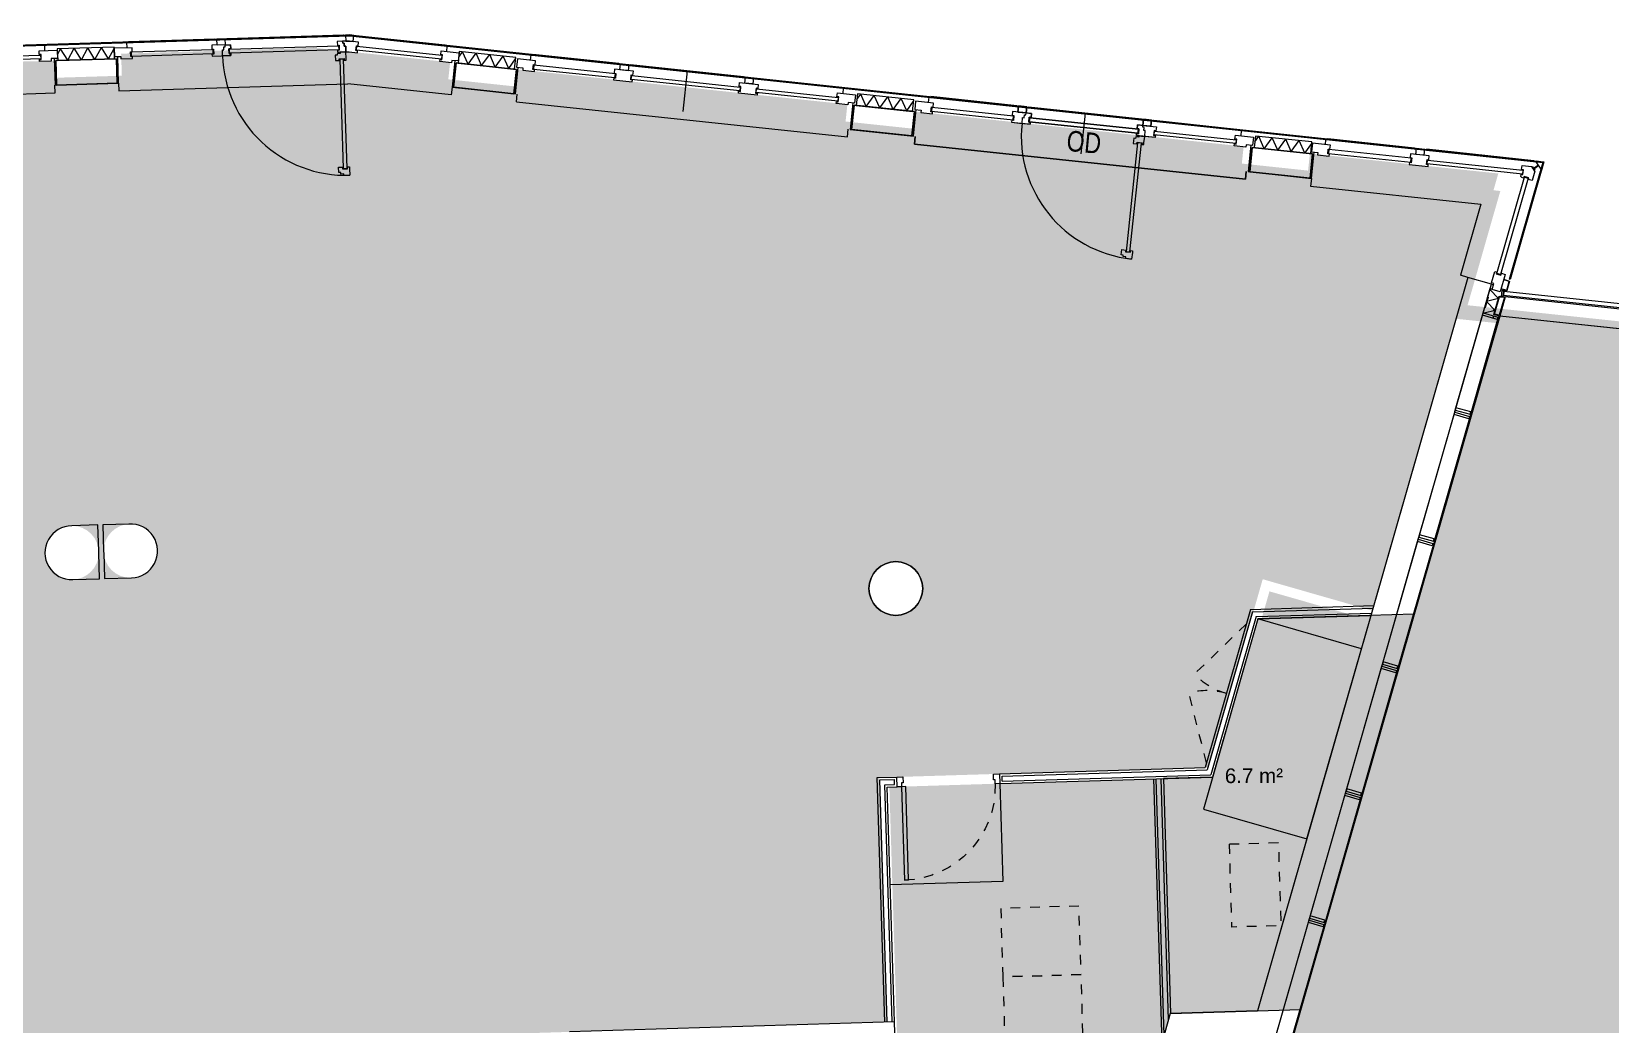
# Model space of a CAD drawing. Header units: metres. Extents: x 603172.4 to 603269.3, y 133210.7 to 133267.1.
# Drawn here: x 603216.02 to 603232.15, y 133256.96 to 133267.1 of the extents above; entities that cross this region are included whole.
import ezdxf
from ezdxf.enums import TextEntityAlignment as Align

# ---------------------------------------------------------------- set-up
doc = ezdxf.new("R2010")
doc.units = ezdxf.units.M
doc.linetypes.add('AXES', pattern=[2, 1.25, -0.25, 0.25, -0.25])
doc.linetypes.add('DGN Style 2', pattern=[0.1, 0.06, -0.04])
doc.layers.add('GEX_BAT_Archi', color=251, linetype='Continuous')
doc.layers.add('GEX_EDS_sdp_7-lt_su', color=7, linetype='Continuous')
for name, color, linetype, true_color in [('GEX_EDS_sdp_1-bureau', 1, 'AXES', 0xff0000), ('GEX_EDS_sdp_2-tremie', 7, 'Continuous', 0xffff7f), ('GEX_EDS_sdp_7-lt', 150, 'Continuous', 0x007fff), ('GEX_EDS_su_bureau', 7, 'Continuous', 0xffdf7f), ('GEX_EDS_su_ltp', 7, 'Continuous', 0x7e87d7)]:
    doc.layers.add(name, color=color, linetype=linetype, true_color=true_color)
doc.styles.add('Style-isocp', font='isocp.shx')
doc.styles.add('SURF', font='swissl.ttf')

# ---------------------------------------------------------------- blocks, each defined once
blk = doc.blocks.new('CBP_SHG_FAC_hall')
at = {"layer": 'GEX_BAT_Archi', "linetype": 'Continuous'}
for p, q in [((0, 0), (0.01, 0)), ((0.022, 0), (0.012, 0))]:
    blk.add_line(p, q, dxfattribs=at)
at = {"layer": 'GEX_BAT_Archi', "linetype": 'Continuous', "flags": 128}
blk.add_lwpolyline([(0.016, 0.162), (1.356, 0.162), (1.356, 0.17), (0.016, 0.17), (0.016, 0.162)], close=True, dxfattribs=at)
at = {"layer": 'GEX_BAT_Archi', "flags": 128}
for points in [[(0.022, 0.156), (0.047, 0.156), (0.047, 0), (0.022, 0), (0.022, 0.156)], [(1.35, 0.156), (1.325, 0.156), (1.325, 0), (1.35, 0), (1.35, 0.156)]]:
    blk.add_lwpolyline(points, close=True, dxfattribs=at)
blk = doc.blocks.new('CBP_SHG_POR_90_2')
at = {"layer": 'GEX_BAT_Archi', "flags": 128}
for points in [[(0.047, 0.05), (0.047, 1.005), (0.088, 1.005), (0.088, 0.05), (0.047, 0.05)], [(0.062, 0.01), (0.047, 0.01), (0.047, 0.05), (0, 0.05), (0, -0.05), (0.062, -0.05), (0.062, 0.01)], [(1.003, 0.05), (1.003, 0.01), (0.988, 0.01), (0.988, -0.05), (1.05, -0.05), (1.05, 0.05), (1.003, 0.05)]]:
    blk.add_lwpolyline(points, close=True, dxfattribs=at)
at = {"layer": 'GEX_BAT_Archi', "linetype": 'DGN Style 2'}
blk.add_arc((0.047, 0.05), 0.955, 0, 90, dxfattribs=at)
blk = doc.blocks.new('CBP_SHG_FAC_TYPE_N1_OD_1')
at = {"layer": 'GEX_BAT_Archi', "ltscale": 0.888889}
for p, q in [((-1.7, 0), (-1.7, 0.08)), ((-1.7, 0.08), (1.7, 0.08)), ((1.7, 0), (1.7, 0.08))]:
    blk.add_line(p, q, dxfattribs=at)
at = {"layer": 'GEX_BAT_Archi'}
blk.add_line((0, -0.42), (0, 0), dxfattribs=at)
at = {"layer": 'GEX_BAT_Archi', "ltscale": 120}
for p, q in [((-1.605, -0.412), (-1.605, -0.357)), ((1.605, -0.412), (1.605, -0.357))]:
    blk.add_line(p, q, dxfattribs=at)
at = {"layer": 'GEX_BAT_Archi', "ltscale": 106.666667}
for p, q in [((-1.605, -0.412), (-1.605, -0.357)), ((1.605, -0.412), (1.605, -0.357))]:
    blk.add_line(p, q, dxfattribs=at)
at = {"layer": 'GEX_BAT_Archi', "linetype": 'Continuous'}
blk.add_line((-0.704, -0.42), (-1.584, -0.42), dxfattribs=at)
at = {"layer": 'GEX_BAT_Archi', "flags": 128}
for points in [[(-0.63, 0.946), (-0.63, 1.013), (-0.57, 1.013), (-0.57, 0.998), (-0.54, 0.998), (-0.54, 0.983), (-0.52, 0.983), (-0.52, 0.928), (-0.56, 0.928), (-0.56, 0.946), (-0.61, 0.946), (-0.61, 0.928), (-0.63, 0.928), (-0.63, 0.946), (-0.63, 0.946)], [(-0.605, 0.941), (-0.605, -0.175), (-0.565, -0.175), (-0.565, 0.941), (-0.605, 0.941)], [(-0.738, -0.317), (-0.72, -0.317), (-0.72, -0.267), (-0.738, -0.267), (-0.738, -0.247), (-0.738, -0.247), (-0.63, -0.247), (-0.63, -0.307), (-0.615, -0.307), (-0.615, -0.337), (-0.6, -0.337), (-0.6, -0.357), (-0.738, -0.357), (-0.738, -0.317)], [(-0.63, -0.18), (-0.63, -0.247), (-0.57, -0.247), (-0.57, -0.232), (-0.54, -0.232), (-0.54, -0.217), (-0.52, -0.217), (-0.52, -0.162), (-0.56, -0.162), (-0.56, -0.18), (-0.61, -0.18), (-0.61, -0.162), (-0.63, -0.162), (-0.63, -0.18), (-0.63, -0.18)], [(-0.563, -0.247), (-0.63, -0.247), (-0.63, -0.307), (-0.615, -0.307), (-0.615, -0.337), (-0.6, -0.337), (-0.6, -0.357), (-0.545, -0.357), (-0.545, -0.317), (-0.563, -0.317), (-0.563, -0.267), (-0.545, -0.267), (-0.545, -0.247), (-0.563, -0.247), (-0.563, -0.247)], [(0.563, -0.247), (0.63, -0.247), (0.63, -0.307), (0.615, -0.307), (0.615, -0.337), (0.6, -0.337), (0.6, -0.357), (0.545, -0.357), (0.545, -0.317), (0.563, -0.317), (0.563, -0.267), (0.545, -0.267), (0.545, -0.247), (0.563, -0.247), (0.563, -0.247)], [(0.738, -0.317), (0.72, -0.317), (0.72, -0.267), (0.738, -0.267), (0.738, -0.247), (0.738, -0.247), (0.63, -0.247), (0.63, -0.307), (0.615, -0.307), (0.615, -0.337), (0.6, -0.337), (0.6, -0.357), (0.738, -0.357), (0.738, -0.317)]]:
    blk.add_lwpolyline(points, close=True, dxfattribs=at)
at = {"layer": 'GEX_BAT_Archi', "ltscale": 120, "flags": 128}
for points in [[(-1.735, -0.272), (-1.67, -0.272), (-1.67, -0.247), (-1.55, -0.247), (-1.55, -0.267), (-1.568, -0.267), (-1.568, -0.317), (-1.55, -0.317), (-1.55, -0.357), (-1.735, -0.357), (-1.735, -0.272)], [(-1.563, -0.272), (-0.725, -0.272), (-0.725, -0.312), (-1.563, -0.312), (-1.563, -0.272)], [(0.558, -0.272), (-0.558, -0.272), (-0.558, -0.312), (0.558, -0.312), (0.558, -0.272)], [(1.563, -0.272), (0.725, -0.272), (0.725, -0.312), (1.563, -0.312), (1.563, -0.272)], [(1.735, -0.272), (1.67, -0.272), (1.67, -0.247), (1.55, -0.247), (1.55, -0.267), (1.568, -0.267), (1.568, -0.317), (1.55, -0.317), (1.55, -0.357), (1.735, -0.357), (1.735, -0.272)], [(-1.585, -0.412), (-0.703, -0.412), (-0.703, -0.42), (-1.585, -0.42), (-1.585, -0.412)], [(-0.683, -0.42), (-0.6, -0.42), (-0.6, -0.357), (-0.683, -0.357), (-0.683, -0.42)], [(-0.58, -0.412), (0.58, -0.412), (0.58, -0.42), (-0.58, -0.42), (-0.58, -0.412)], [(0.6, -0.42), (0.683, -0.42), (0.683, -0.357), (0.6, -0.357), (0.6, -0.42)], [(1.585, -0.412), (0.703, -0.412), (0.703, -0.42), (1.585, -0.42), (1.585, -0.412)]]:
    blk.add_lwpolyline(points, close=True, dxfattribs=at)
at = {"layer": 'GEX_BAT_Archi', "ltscale": 106.666667, "flags": 128}
for points in [[(-1.735, -0.272), (-1.67, -0.272), (-1.67, -0.247), (-1.55, -0.247), (-1.55, -0.267), (-1.568, -0.267), (-1.568, -0.317), (-1.55, -0.317), (-1.55, -0.357), (-1.735, -0.357), (-1.735, -0.272)], [(-0.738, -0.247), (-0.545, -0.247), (-0.545, -0.267), (-0.563, -0.267), (-0.563, -0.317), (-0.545, -0.317), (-0.545, -0.357), (-0.738, -0.357), (-0.738, -0.317), (-0.72, -0.317), (-0.72, -0.267), (-0.738, -0.267), (-0.738, -0.247)], [(0.738, -0.247), (0.545, -0.247), (0.545, -0.267), (0.563, -0.267), (0.563, -0.317), (0.545, -0.317), (0.545, -0.357), (0.738, -0.357), (0.738, -0.317), (0.72, -0.317), (0.72, -0.267), (0.738, -0.267), (0.738, -0.247)], [(1.735, -0.272), (1.67, -0.272), (1.67, -0.247), (1.55, -0.247), (1.55, -0.267), (1.568, -0.267), (1.568, -0.317), (1.55, -0.317), (1.55, -0.357), (1.735, -0.357), (1.735, -0.272)], [(-0.6, -0.42), (-0.683, -0.42), (-0.683, -0.357), (-0.6, -0.357), (-0.6, -0.42)], [(0.683, -0.42), (0.6, -0.42), (0.6, -0.357), (0.683, -0.357), (0.683, -0.42)]]:
    blk.add_lwpolyline(points, close=True, dxfattribs=at)
at = {"layer": 'GEX_BAT_Archi'}
blk.add_arc((-0.63, -0.247), 1.26, 0, 90, dxfattribs=at)
blk = doc.blocks.new('CBP_SHG_FAC_TYPE_N1')
at = {"layer": 'GEX_BAT_Archi', "ltscale": 0.888889}
for p, q in [((1.7, 0.08), (-1.7, 0.08)), ((-1.7, 0.08), (-1.7, 0)), ((1.7, 0.08), (1.7, 0))]:
    blk.add_line(p, q, dxfattribs=at)
at = {"layer": 'GEX_BAT_Archi'}
blk.add_line((0, -0.42), (0, 0), dxfattribs=at)
at = {"layer": 'GEX_BAT_Archi', "ltscale": 120}
for p, q in [((-1.605, -0.412), (-1.605, -0.357)), ((1.605, -0.412), (1.605, -0.357))]:
    blk.add_line(p, q, dxfattribs=at)
at = {"layer": 'GEX_BAT_Archi', "ltscale": 120, "flags": 128}
for points in [[(-1.735, -0.272), (-1.67, -0.272), (-1.67, -0.247), (-1.55, -0.247), (-1.55, -0.267), (-1.568, -0.267), (-1.568, -0.317), (-1.55, -0.317), (-1.55, -0.357), (-1.735, -0.357), (-1.735, -0.272)], [(-1.563, -0.272), (-0.725, -0.272), (-0.725, -0.312), (-1.563, -0.312), (-1.563, -0.272)], [(-0.738, -0.247), (-0.545, -0.247), (-0.545, -0.267), (-0.563, -0.267), (-0.563, -0.317), (-0.545, -0.317), (-0.545, -0.357), (-0.738, -0.357), (-0.738, -0.317), (-0.72, -0.317), (-0.72, -0.267), (-0.738, -0.267), (-0.738, -0.247)], [(-0.558, -0.272), (0.558, -0.272), (0.558, -0.312), (-0.558, -0.312), (-0.558, -0.272)], [(0.738, -0.247), (0.545, -0.247), (0.545, -0.267), (0.563, -0.267), (0.563, -0.317), (0.545, -0.317), (0.545, -0.357), (0.738, -0.357), (0.738, -0.317), (0.72, -0.317), (0.72, -0.267), (0.738, -0.267), (0.738, -0.247)], [(1.563, -0.272), (0.725, -0.272), (0.725, -0.312), (1.563, -0.312), (1.563, -0.272)], [(1.735, -0.272), (1.67, -0.272), (1.67, -0.247), (1.55, -0.247), (1.55, -0.267), (1.568, -0.267), (1.568, -0.317), (1.55, -0.317), (1.55, -0.357), (1.735, -0.357), (1.735, -0.272)], [(-1.585, -0.412), (-0.703, -0.412), (-0.703, -0.42), (-1.585, -0.42), (-1.585, -0.412)], [(-0.6, -0.42), (-0.683, -0.42), (-0.683, -0.357), (-0.6, -0.357), (-0.6, -0.42)], [(0.58, -0.412), (-0.58, -0.412), (-0.58, -0.42), (0.58, -0.42), (0.58, -0.412)], [(0.683, -0.42), (0.6, -0.42), (0.6, -0.357), (0.683, -0.357), (0.683, -0.42)], [(1.585, -0.412), (0.703, -0.412), (0.703, -0.42), (1.585, -0.42), (1.585, -0.412)]]:
    blk.add_lwpolyline(points, close=True, dxfattribs=at)
blk = doc.blocks.new('CBP_SHG_FAC_TYPE_N1_1')
at = {"layer": 'GEX_BAT_Archi', "ltscale": 0.888889}
for p, q in [((1.7, 0.08), (-1.7, 0.08)), ((-1.7, 0.08), (-1.7, 0)), ((1.7, 0.08), (1.7, 0))]:
    blk.add_line(p, q, dxfattribs=at)
at = {"layer": 'GEX_BAT_Archi'}
blk.add_line((0, -0.42), (0, 0), dxfattribs=at)
at = {"layer": 'GEX_BAT_Archi', "ltscale": 120}
for p, q in [((-1.605, -0.412), (-1.605, -0.357)), ((1.605, -0.412), (1.605, -0.357))]:
    blk.add_line(p, q, dxfattribs=at)
at = {"layer": 'GEX_BAT_Archi', "ltscale": 120, "flags": 128}
for points in [[(-1.735, -0.272), (-1.67, -0.272), (-1.67, -0.247), (-1.55, -0.247), (-1.55, -0.267), (-1.568, -0.267), (-1.568, -0.317), (-1.55, -0.317), (-1.55, -0.357), (-1.735, -0.357), (-1.735, -0.272)], [(-1.563, -0.272), (-0.725, -0.272), (-0.725, -0.312), (-1.563, -0.312), (-1.563, -0.272)], [(-0.738, -0.247), (-0.545, -0.247), (-0.545, -0.267), (-0.563, -0.267), (-0.563, -0.317), (-0.545, -0.317), (-0.545, -0.357), (-0.738, -0.357), (-0.738, -0.317), (-0.72, -0.317), (-0.72, -0.267), (-0.738, -0.267), (-0.738, -0.247)], [(-0.558, -0.272), (0.558, -0.272), (0.558, -0.312), (-0.558, -0.312), (-0.558, -0.272)], [(0.738, -0.247), (0.545, -0.247), (0.545, -0.267), (0.563, -0.267), (0.563, -0.317), (0.545, -0.317), (0.545, -0.357), (0.738, -0.357), (0.738, -0.317), (0.72, -0.317), (0.72, -0.267), (0.738, -0.267), (0.738, -0.247)], [(1.563, -0.272), (0.725, -0.272), (0.725, -0.312), (1.563, -0.312), (1.563, -0.272)], [(1.735, -0.272), (1.67, -0.272), (1.67, -0.247), (1.55, -0.247), (1.55, -0.267), (1.568, -0.267), (1.568, -0.317), (1.55, -0.317), (1.55, -0.357), (1.735, -0.357), (1.735, -0.272)], [(-1.585, -0.412), (-0.703, -0.412), (-0.703, -0.42), (-1.585, -0.42), (-1.585, -0.412)], [(-0.6, -0.42), (-0.683, -0.42), (-0.683, -0.357), (-0.6, -0.357), (-0.6, -0.42)], [(0.58, -0.412), (-0.58, -0.412), (-0.58, -0.42), (0.58, -0.42), (0.58, -0.412)], [(0.683, -0.42), (0.6, -0.42), (0.6, -0.357), (0.683, -0.357), (0.683, -0.42)], [(1.585, -0.412), (0.703, -0.412), (0.703, -0.42), (1.585, -0.42), (1.585, -0.412)]]:
    blk.add_lwpolyline(points, close=True, dxfattribs=at)
blk = doc.blocks.new('CBP_SHG_FAC_N1_R1_pli')
at = {"layer": 'GEX_BAT_Archi', "ltscale": 120}
for p, q in [((-2.28, -0.008), (-2.28, -0.063)), ((0.989, -0.144), (0.981, -0.199))]:
    blk.add_line(p, q, dxfattribs=at)
at = {"layer": 'GEX_BAT_Archi', "linetype": 'Continuous'}
blk.add_line((-0.063, 0), (-1.254, 0), dxfattribs=at)
at = {"layer": 'GEX_BAT_Archi'}
for p, q in [((-2.375, -0.42), (-2.375, -0.5)), ((-2.375, -0.5), (-0.034, -0.5)), ((1.017, -0.645), (-0.034, -0.5)), ((1.028, -0.565), (1.017, -0.645))]:
    blk.add_line(p, q, dxfattribs=at)
at = {"layer": 'GEX_BAT_Archi', "ltscale": 120, "flags": 128}
for points in [[(-1.358, 0), (-1.275, 0), (-1.275, -0.063), (-1.358, -0.063), (-1.358, 0)], [(-1.255, -0.008), (-0.062, -0.008), (-0.062, 0), (-1.255, 0), (-1.255, -0.008)], [(-2.41, -0.148), (-2.345, -0.148), (-2.345, -0.173), (-2.225, -0.173), (-2.225, -0.153), (-2.243, -0.153), (-2.243, -0.103), (-2.225, -0.103), (-2.225, -0.063), (-2.41, -0.063), (-2.41, -0.148)], [(-2.26, -0.008), (-1.378, -0.008), (-1.378, 0), (-2.26, 0), (-2.26, -0.008)], [(-2.238, -0.148), (-1.4, -0.148), (-1.4, -0.108), (-2.238, -0.108), (-2.238, -0.148)], [(-1.413, -0.173), (-1.22, -0.173), (-1.22, -0.153), (-1.238, -0.153), (-1.238, -0.103), (-1.22, -0.103), (-1.22, -0.063), (-1.413, -0.063), (-1.413, -0.103), (-1.395, -0.103), (-1.395, -0.153), (-1.413, -0.153), (-1.413, -0.173)], [(-0.117, -0.148), (-1.233, -0.148), (-1.233, -0.108), (-0.117, -0.108), (-0.117, -0.148)], [(0.969, -0.141), (0.06, -0.016), (0.061, -0.008), (0.97, -0.133), (0.969, -0.141)], [(0.928, -0.277), (0.063, -0.158), (0.068, -0.118), (0.934, -0.237), (0.928, -0.277)], [(1.099, -0.3), (1.034, -0.292), (1.031, -0.316), (0.912, -0.3), (0.915, -0.28), (0.933, -0.283), (0.939, -0.233), (0.922, -0.231), (0.927, -0.191), (1.11, -0.216), (1.099, -0.3)]]:
    blk.add_lwpolyline(points, close=True, dxfattribs=at)
at = {"layer": 'GEX_BAT_Archi', "linetype": 'Continuous', "lineweight": 0, "flags": 128}
for points in [[(-0.004, -0.063), (0.033, -0.068), (0.041, -0.006), (0, 0), (0, 0), (0, 0), (-0.042, 0), (-0.042, -0.063), (-0.004, -0.063)], [(-0.075, -0.063), (-0.075, -0.083), (-0.06, -0.083), (-0.06, -0.113), (-0.045, -0.113), (-0.045, -0.173), (-0.012, -0.173), (0.072, -0.185), (0.075, -0.165), (0.057, -0.162), (0.064, -0.113), (0.082, -0.115), (0.087, -0.076), (-0.004, -0.063), (-0.075, -0.063)]]:
    blk.add_lwpolyline(points, close=True, dxfattribs=at)
at = {"layer": 'GEX_BAT_Archi', "flags": 128}
for points in [[(-1.238, -0.173), (-1.305, -0.173), (-1.305, -0.113), (-1.29, -0.113), (-1.29, -0.083), (-1.275, -0.083), (-1.275, -0.063), (-1.22, -0.063), (-1.22, -0.103), (-1.238, -0.103), (-1.238, -0.153), (-1.22, -0.153), (-1.22, -0.173), (-1.238, -0.173), (-1.238, -0.173)], [(-0.112, -0.173), (-0.045, -0.173), (-0.045, -0.113), (-0.06, -0.113), (-0.06, -0.083), (-0.075, -0.083), (-0.075, -0.063), (-0.13, -0.063), (-0.13, -0.103), (-0.112, -0.103), (-0.112, -0.153), (-0.13, -0.153), (-0.13, -0.173), (-0.112, -0.173), (-0.112, -0.173)], [(-0.045, -0.24), (-0.045, -0.173), (-0.105, -0.173), (-0.105, -0.188), (-0.135, -0.188), (-0.135, -0.203), (-0.155, -0.203), (-0.155, -0.258), (-0.115, -0.258), (-0.115, -0.24), (-0.065, -0.24), (-0.065, -0.258), (-0.045, -0.258), (-0.045, -0.24), (-0.045, -0.24)], [(-0.07, -1.361), (-0.07, -0.245), (-0.11, -0.245), (-0.11, -1.361), (-0.07, -1.361)], [(-0.045, -1.366), (-0.045, -1.433), (-0.105, -1.433), (-0.105, -1.418), (-0.135, -1.418), (-0.135, -1.403), (-0.155, -1.403), (-0.155, -1.348), (-0.115, -1.348), (-0.115, -1.366), (-0.065, -1.366), (-0.065, -1.348), (-0.045, -1.348), (-0.045, -1.366), (-0.045, -1.366)]]:
    blk.add_lwpolyline(points, close=True, dxfattribs=at)
at = {"layer": 'GEX_BAT_Archi'}
blk.add_arc((-0.045, -0.173), 1.26, 180, 270, dxfattribs=at)
blk = doc.blocks.new('CBP_SHG_FAC_NO_R1_ang')
at = {"layer": 'GEX_BAT_Archi', "ltscale": 120}
for p, q in [((-2.221, 0.297), (-2.229, 0.243)), ((-0.239, -0.142), (-0.237, -0.122)), ((-0.237, -0.122), (-0.219, -0.124)), ((-0.212, -0.161), (-0.231, -0.155)), ((-0.23, -0.072), (-0.224, -0.033)), ((-0.212, -0.075), (-0.23, -0.072)), ((-0.224, -0.033), (-0.125, -0.046)), ((-0.219, -0.124), (-0.212, -0.075)), ((-0.207, -0.144), (-0.212, -0.161)), ((-0.159, -0.159), (-0.207, -0.144)), ((-0.165, -0.176), (-0.159, -0.159)), ((-0.096, -0.093), (-0.127, -0.188)), ((-0.127, -0.188), (-0.165, -0.176)), ((-0.395, -1.208), (-0.448, -1.191))]:
    blk.add_line(p, q, dxfattribs=at)
at = {"layer": 'GEX_BAT_Archi'}
for p, q in [((-0.081, 0.003), (-0.08, 0.011)), ((-0.081, 0.003), (-0.033, -0.076)), ((-0.08, 0.011), (-0.008, 0.001)), ((0, 0), (0, 0)), ((-2.378, -0.097), (-2.389, -0.176)), ((-0.239, -0.142), (-0.231, -0.155)), ((-0.096, -0.093), (-0.125, -0.046)), ((-0.025, -0.078), (-0.033, -0.076)), ((-0.003, -0.009), (-0.025, -0.078)), ((-2.389, -0.176), (-0.658, -0.414)), ((-0.658, -0.414), (-0.888, -1.133)), ((-0.812, -1.157), (-0.888, -1.133))]:
    blk.add_line(p, q, dxfattribs=at)
at = {"layer": 'GEX_BAT_Archi', "ltscale": 120, "flags": 128}
for points in [[(-2.369, 0.176), (-2.305, 0.167), (-2.308, 0.143), (-2.189, 0.126), (-2.186, 0.146), (-2.204, 0.149), (-2.197, 0.198), (-2.18, 0.196), (-2.174, 0.235), (-2.358, 0.261), (-2.369, 0.176)], [(-2.201, 0.295), (-1.317, 0.173), (-1.316, 0.181), (-2.2, 0.302), (-2.201, 0.295)], [(-2.198, 0.153), (-1.358, 0.037), (-1.353, 0.077), (-2.193, 0.192), (-2.198, 0.153)], [(-1.296, 0.178), (-1.214, 0.167), (-1.223, 0.105), (-1.305, 0.116), (-1.296, 0.178)], [(-1.196, 0.156), (-0.102, 0.006), (-0.101, 0.014), (-1.194, 0.164), (-1.196, 0.156)], [(-1.375, 0.014), (-1.183, -0.012), (-1.181, 0.008), (-1.198, 0.01), (-1.192, 0.06), (-1.174, 0.057), (-1.168, 0.097), (-1.36, 0.123), (-1.365, 0.084), (-1.347, 0.081), (-1.354, 0.032), (-1.372, 0.034), (-1.375, 0.014)], [(-0.223, -0.119), (-1.193, 0.015), (-1.187, 0.054), (-0.218, -0.079), (-0.223, -0.119)], [(-0.516, -1.125), (-0.203, -0.15), (-0.165, -0.162), (-0.478, -1.137), (-0.516, -1.125)], [(-0.389, -1.189), (-0.039, -0.095), (-0.031, -0.097), (-0.382, -1.191), (-0.389, -1.189)], [(-0.568, -1.289), (-0.549, -1.227), (-0.572, -1.219), (-0.536, -1.105), (-0.517, -1.111), (-0.522, -1.128), (-0.475, -1.144), (-0.469, -1.126), (-0.431, -1.139), (-0.487, -1.315), (-0.568, -1.289)]]:
    blk.add_lwpolyline(points, close=True, dxfattribs=at)
at = {"layer": 'GEX_BAT_Archi', "flags": 128}
for points in [[(-0.008, 0.001), (0, 0)], [(-0.001, -0.003), (-0.003, -0.009)], [(0, 0), (-0.001, -0.003)]]:
    blk.add_lwpolyline(points, dxfattribs=at)
at = {"layer": 'GEX_BAT_Archi', "linetype": 'Continuous', "flags": 128}
blk.add_lwpolyline([(-0.1, -0.087), (-0.121, -0.053), (-0.117, -0.05), (-0.096, -0.084), (-0.1, -0.087)], close=True, dxfattribs=at)
at = {"layer": 'GEX_BAT_Archi', "flags": 128}
for points in [[(-0.105, -0.069), (-0.056, -0.038), (-0.058, -0.034), (-0.108, -0.065), (-0.105, -0.069)], [(-0.421, -1.304), (-0.444, -1.296), (-0.474, -1.287), (-0.473, -1.284), (-0.443, -1.293), (-0.42, -1.301), (-0.413, -1.281), (-0.391, -1.209), (-0.388, -1.21), (-0.411, -1.281), (-0.418, -1.305), (-0.421, -1.304)]]:
    blk.add_lwpolyline(points, close=True, dxfattribs=at)

msp = doc.modelspace()

# ---------------------------------------------------------------- hatches: boundary and pattern name
at = {"layer": 'GEX_BAT_Archi'}
msp.add_hatch(color=256, dxfattribs=at).paths.add_polyline_path([(603227.991, 133259.158), (603228.548, 133261.1), (603229.702, 133261.135), (603228.697, 133260.847)])
at = {"layer": 'GEX_EDS_sdp_2-tremie'}
h = msp.add_hatch(color=256, dxfattribs=at)
edge = h.paths.add_edge_path()
edge.add_line((603265.703, 133250.959), (603261.362, 133260.941))
edge.add_line((603261.362, 133260.941), (603261.314, 133260.977))
edge.add_line((603261.314, 133260.977), (603231.017, 133264.195))
edge.add_line((603231.017, 133264.195), (603226.982, 133250.126))
edge.add_line((603226.982, 133250.126), (603233.573, 133250.33))
edge.add_line((603233.573, 133250.33), (603233.592, 133250.075))
edge.add_arc((603235.327, 133250.138), 1.737, 182.0932, 361.4429)
edge.add_line((603237.063, 133250.182), (603237.066, 133250.439))
edge.add_line((603237.066, 133250.439), (603245.84, 133250.707))
edge.add_line((603245.84, 133250.707), (603245.851, 133250.348))
edge.add_line((603245.851, 133250.348), (603248.43, 133250.427))
edge.add_line((603248.43, 133250.427), (603248.4, 133251.377))
edge.add_line((603248.4, 133251.377), (603249.19, 133251.401))
edge.add_line((603249.19, 133251.401), (603249.184, 133251.591))
edge.add_line((603249.184, 133251.591), (603249.234, 133251.592))
edge.add_line((603249.234, 133251.592), (603249.2, 133252.692))
edge.add_line((603249.2, 133252.692), (603250.679, 133252.737))
edge.add_line((603250.679, 133252.737), (603250.614, 133254.866))
edge.add_line((603250.614, 133254.866), (603248.115, 133254.789))
edge.add_line((603248.115, 133254.789), (603248.187, 133252.461))
edge.add_line((603248.187, 133252.461), (603245.588, 133252.381))
edge.add_line((603245.588, 133252.381), (603245.575, 133252.8))
edge.add_line((603245.575, 133252.8), (603245.375, 133252.794))
edge.add_line((603245.375, 133252.794), (603245.14, 133260.439))
edge.add_line((603245.14, 133260.439), (603245.04, 133260.436))
edge.add_line((603245.04, 133260.436), (603245.033, 133260.636))
edge.add_line((603245.033, 133260.636), (603245.333, 133260.645))
edge.add_line((603245.333, 133260.645), (603259.289, 133259.163))
edge.add_line((603259.289, 133259.163), (603259.305, 133259.312))
edge.add_line((603259.305, 133259.312), (603259.354, 133259.307))
edge.add_line((603259.354, 133259.307), (603259.449, 133260.202))
edge.add_line((603259.449, 133260.202), (603260.878, 133260.05))
edge.add_line((603260.878, 133260.05), (603264.842, 133250.933))
edge.add_line((603264.842, 133250.933), (603265.703, 133250.959))
at = {"layer": 'GEX_EDS_sdp_7-lt'}
msp.add_hatch(color=256, dxfattribs=at).paths.add_polyline_path([(603230.143, 133261.149), (603228.548, 133261.1), (603228.085, 133259.485), (603227.582, 133259.469), (603227.656, 133257.07), (603228.986, 133257.111)])
at = {"layer": 'GEX_EDS_su_bureau'}
h = msp.add_hatch(color=256, dxfattribs=at)
h.dxf.hatch_style = 1
h.paths.add_polyline_path([(603204.093, 133266.199), (603204.084, 133266.479), (603200.706, 133266.375), (603200.714, 133266.095), (603200.045, 133266.074), (603200.036, 133266.354), (603196.658, 133266.25), (603196.666, 133265.97), (603195.997, 133265.949), (603195.988, 133266.229), (603192.61, 133266.125), (603192.618, 133265.845), (603191.948, 133265.825), (603191.94, 133266.104), (603188.561, 133266), (603188.57, 133265.72), (603187.9, 133265.7), (603187.892, 133265.98), (603184.513, 133265.876), (603184.522, 133265.596), (603183.842, 133265.575), (603183.834, 133265.855), (603180.465, 133265.751), (603180.474, 133265.471), (603179.794, 133265.45), (603179.786, 133265.73), (603177.566, 133265.661), (603177.627, 133263.687), (603177.907, 133263.696), (603177.928, 133263.016), (603177.648, 133263.008), (603177.752, 133259.629), (603178.032, 133259.638), (603178.053, 133258.958), (603177.773, 133258.95), (603177.877, 133255.581), (603178.157, 133255.59), (603178.178, 133254.91), (603177.898, 133254.902), (603178.002, 133251.533), (603178.282, 133251.542), (603178.302, 133250.872), (603178.022, 133250.863), (603178.127, 133247.485), (603178.406, 133247.494), (603178.427, 133246.814), (603178.148, 133246.805), (603178.251, 133243.437), (603178.531, 133243.446), (603178.552, 133242.766), (603178.272, 133242.757), (603178.376, 133239.389), (603178.656, 133239.398), (603178.677, 133238.718), (603178.397, 133238.709), (603178.501, 133235.341), (603178.781, 133235.349), (603178.802, 133234.67), (603178.522, 133234.661), (603178.626, 133231.293), (603178.905, 133231.301), (603178.926, 133230.632), (603178.646, 133230.623), (603178.668, 133229.923), (603178.938, 133229.932), (603178.933, 133230.072), (603183.271, 133230.205), (603183.236, 133231.365), (603190.162, 133231.578), (603190.178, 133231.078), (603190.987, 133231.103), (603191.008, 133230.444), (603194.356, 133230.547), (603194.349, 133230.427), (603194.6, 133230.435), (603194.639, 133231.109), (603194.36, 133231.126), (603194.399, 133231.795), (603194.678, 133231.778), (603194.875, 133235.173), (603194.596, 133235.189), (603194.635, 133235.858), (603194.914, 133235.841), (603195.111, 133239.226), (603194.831, 133239.242), (603194.87, 133239.911), (603195.149, 133239.895), (603195.346, 133243.279), (603195.066, 133243.295), (603195.106, 133243.974), (603195.385, 133243.958), (603195.472, 133245.446), (603196.608, 133245.481), (603196.592, 133245.981), (603197.262, 133246.002), (603197.277, 133245.502), (603200.656, 133245.606), (603200.64, 133246.106), (603201.32, 133246.127), (603201.335, 133245.627), (603204.723, 133245.731), (603204.588, 133250.143), (603205.124, 133250.031), (603205.456, 133251.627), (603204.536, 133251.819), (603204.322, 133258.752), (603205.282, 133258.782), (603205.232, 133260.401), (603204.272, 133260.372)])
edge = h.paths.add_edge_path(flags=16)
edge.add_arc((603200.562, 133260.662), 0.275, 0, 360)
h.paths.add_polyline_path([(603201.039, 133258.791), (603201.23, 133252.614), (603197.847, 133253.3), (603184.153, 133252.878), (603183.987, 133258.266)], flags=16)
h.paths.add_polyline_path([(603197.759, 133258.585), (603197.919, 133253.408), (603195.869, 133253.344), (603195.775, 133256.423), (603196.674, 133256.451), (603196.671, 133256.551), (603195.772, 133256.523), (603195.71, 133258.522)], flags=0)
h.paths.add_polyline_path([(603197.834, 133258.587), (603199.383, 133258.635), (603199.412, 133257.716), (603197.862, 133257.668)], flags=0)
h.paths.add_polyline_path([(603199.458, 133258.637), (603200.967, 133258.684), (603201.15, 133252.762), (603198.432, 133253.313), (603199.621, 133253.35)], flags=0)
h.paths.add_polyline_path([(603195.588, 133258.518), (603195.651, 133256.459), (603194.008, 133256.208), (603193.938, 133258.467)], flags=0)
edge = h.paths.add_edge_path(flags=16)
edge.add_arc((603192.465, 133260.413), 0.275, 0, 360)
h.paths.add_polyline_path([(603197.865, 133257.585), (603199.414, 133257.633), (603199.442, 133256.714), (603197.893, 133256.666)], flags=0)
h.paths.add_polyline_path([(603193.796, 133258.463), (603193.866, 133256.194), (603191.356, 133255.827), (603191.277, 133258.385)], flags=0)
h.paths.add_polyline_path([(603197.896, 133256.583), (603199.445, 133256.631), (603199.473, 133255.711), (603197.924, 133255.664)], flags=0)
h.paths.add_polyline_path([(603195.397, 133256.195), (603195.482, 133253.427), (603194.133, 133253.386), (603194.053, 133255.987)], flags=0)
edge = h.paths.add_edge_path(flags=0)
edge.add_arc((603200.707, 133255.94), 0.3, 0, 360)
h.paths.add_polyline_path([(603197.927, 133255.581), (603199.476, 133255.629), (603199.504, 133254.709), (603197.955, 133254.662)], flags=0)
h.paths.add_polyline_path([(603191.203, 133258.383), (603191.27, 133256.214), (603189.671, 133256.165), (603189.642, 133257.114), (603188.032, 133257.065), (603187.995, 133258.284)], flags=0)
h.paths.add_polyline_path([(603193.87, 133256.054), (603193.888, 133255.479), (603191.369, 133255.402), (603191.36, 133255.687)], flags=0)
h.paths.add_polyline_path([(603197.957, 133254.579), (603199.507, 133254.627), (603199.543, 133253.458), (603197.993, 133253.41)], flags=0)
h.paths.add_polyline_path([(603193.874, 133255.279), (603193.933, 133253.38), (603191.434, 133253.303), (603191.417, 133253.852), (603191.217, 133253.846), (603191.234, 133253.297), (603189.625, 133253.247), (603189.562, 133255.296), (603191.165, 133255.535), (603191.183, 133254.946), (603191.383, 133254.952), (603191.375, 133255.202)], flags=0)
h.paths.add_polyline_path([(603200.207, 133254.303), (603200.607, 133254.316), (603200.622, 133253.816), (603200.222, 133253.804)], flags=0)
h.paths.add_polyline_path([(603200.258, 133254.255), (603200.558, 133254.264), (603200.571, 133253.864), (603200.271, 133253.855)], flags=0)
edge = h.paths.add_edge_path(flags=0)
edge.add_arc((603200.79, 133253.241), 0.3, 0, 360)
h.paths.add_polyline_path([(603189.208, 133256.754), (603189.226, 133256.154), (603188.726, 133256.139), (603188.708, 133256.738)], flags=0)
h.paths.add_polyline_path([(603187.895, 133258.281), (603187.936, 133256.932), (603188.556, 133256.951), (603188.64, 133254.242), (603188.02, 133254.223), (603188.054, 133253.104), (603186.595, 133253.059), (603186.436, 133258.236)], flags=0)
h.paths.add_polyline_path([(603189.356, 133254.371), (603189.362, 133254.171), (603189.162, 133254.165), (603189.156, 133254.365)], flags=0)
h.paths.add_polyline_path([(603186.35, 133258.233), (603186.378, 133257.324), (603184.819, 133257.276), (603184.791, 133258.185)], flags=0)
h.paths.add_polyline_path([(603189.411, 133253.871), (603189.426, 133253.391), (603189.186, 133253.383), (603189.172, 133253.863)], flags=0)
h.paths.add_polyline_path([(603186.381, 133257.229), (603186.409, 133256.319), (603184.85, 133256.271), (603184.822, 133257.181)], flags=0)
h.paths.add_polyline_path([(603186.412, 133256.224), (603186.44, 133255.315), (603184.881, 133255.267), (603184.853, 133256.176)], flags=0)
edge = h.paths.add_edge_path(flags=16)
edge.add_arc((603184.369, 133260.163), 0.275, 0, 360)
h.paths.add_polyline_path([(603186.443, 133255.22), (603186.471, 133254.31), (603184.912, 133254.262), (603184.884, 133255.172)], flags=0)
h.paths.add_polyline_path([(603184.736, 133258.184), (603184.896, 133253.006), (603184.246, 133252.986), (603184.087, 133258.164)], flags=0)
h.paths.add_polyline_path([(603186.474, 133254.215), (603186.51, 133253.056), (603184.95, 133253.008), (603184.915, 133254.167)], flags=0)
edge = h.paths.add_edge_path(flags=0)
edge.add_arc((603184.551, 133254.279), 0.3, 0, 360)
edge = h.paths.add_edge_path(flags=16)
edge.add_arc((603188.869, 133245.628), 0.3, 0, 360)
edge = h.paths.add_edge_path(flags=16)
edge.add_arc((603184.811, 133245.836), 0.3, 0, 360)
edge = h.paths.add_edge_path(flags=16)
edge.add_arc((603188.506, 133239.356), 0.15, 0, 360)
edge = h.paths.add_edge_path(flags=16)
edge.add_arc((603185.014, 133239.248), 0.15, 0, 360)
h.paths.add_polyline_path([(603231.003, 133265.651), (603229.079, 133265.855), (603229.049, 133265.576), (603228.373, 133265.648), (603228.402, 133265.927), (603225.051, 133266.283), (603225.022, 133266.004), (603224.326, 133266.078), (603224.355, 133266.357), (603220.974, 133266.716), (603220.945, 133266.437), (603220.268, 133266.509), (603220.298, 133266.787), (603218.905, 133266.935), (603216.938, 133266.875), (603216.947, 133266.595), (603216.277, 133266.574), (603216.27, 133266.8), (603212.88, 133266.75), (603212.889, 133266.47), (603212.219, 133266.449), (603212.21, 133266.729), (603208.822, 133266.625), (603208.83, 133266.345), (603208.161, 133266.324), (603208.152, 133266.604), (603204.764, 133266.5), (603204.772, 133266.22), (603204.193, 133266.202), (603204.369, 133260.475), (603205.329, 133260.504), (603205.382, 133258.785), (603206.071, 133258.806), (603206.068, 133258.916), (603206.168, 133258.919), (603206.194, 133258.08), (603205.055, 133258.045), (603205.107, 133256.375), (603224.758, 133256.981), (603224.681, 133259.48), (603228.046, 133259.583), (603228.597, 133261.506), (603229.722, 133261.183)])
edge = h.paths.add_edge_path(flags=16)
edge.add_arc((603208.658, 133260.912), 0.275, 0, 360)
edge = h.paths.add_edge_path(flags=16)
edge.add_arc((603216.435, 133261.777), 0.275, 0, 360)
edge = h.paths.add_edge_path(flags=16)
edge.add_arc((603217.034, 133261.795), 0.275, 0, 360)
edge = h.paths.add_edge_path(flags=16)
edge.add_arc((603224.85, 133261.411), 0.275, 0, 360)
h.paths.add_polyline_path([(603226.326, 133248.325), (603226.057, 133248.403), (603226.978, 133251.615), (603208.282, 133251.039), (603205.554, 133251.607), (603205.222, 133250.011), (603205.829, 133249.885), (603205.851, 133249.992), (603205.949, 133249.972), (603205.906, 133249.766), (603204.691, 133250.019), (603204.808, 133246.234), (603205.37, 133246.252), (603205.386, 133245.752), (603206.366, 133245.782), (603207.951, 133245.491), (603208.099, 133244.255), (603208.377, 133244.288), (603208.456, 133243.623), (603208.178, 133243.589), (603208.58, 133240.223), (603208.858, 133240.256), (603208.937, 133239.591), (603208.659, 133239.558), (603209.061, 133236.192), (603209.339, 133236.225), (603209.418, 133235.56), (603209.14, 133235.527), (603209.54, 133232.175), (603209.819, 133232.208), (603209.828, 133232.128), (603217.066, 133232.352), (603217.074, 133232.102), (603217.693, 133232.121), (603217.721, 133231.207), (603221.156, 133231.313), (603221.444, 133231.302), (603221.869, 133232.782), (603221.6, 133232.859), (603221.782, 133233.494), (603222.051, 133233.416), (603222.982, 133236.665), (603222.713, 133236.743), (603222.895, 133237.377), (603223.164, 133237.3), (603224.096, 133240.549), (603223.827, 133240.626), (603224.012, 133241.27), (603224.281, 133241.193), (603225.21, 133244.432), (603224.94, 133244.51), (603225.125, 133245.154), (603225.394, 133245.076)])
edge = h.paths.add_edge_path(flags=16)
edge.add_arc((603213.207, 133244.774), 0.3, 0, 360)
edge = h.paths.add_edge_path(flags=16)
edge.add_arc((603217.283, 133243.999), 0.3, 0, 360)
edge = h.paths.add_edge_path(flags=16)
edge.add_arc((603221.338, 133243.88), 0.3, 0, 360)
edge = h.paths.add_edge_path(flags=16)
edge.add_arc((603216.382, 133237.514), 0.15, 0, 360)
h.paths.add_polyline_path([(603188.844, 133256.227), (603189.103, 133256.235), (603189.089, 133256.668), (603188.831, 133256.66)], flags=0)
h.paths.add_polyline_path([(603194.642, 133254.571), (603194.9, 133254.579), (603194.887, 133255.012), (603194.629, 133255.004)], flags=0)
h.paths.add_polyline_path([(603200.292, 133253.84), (603200.55, 133253.848), (603200.537, 133254.281), (603200.278, 133254.273)], flags=0)
h.paths.add_polyline_path([(603192.531, 133254.071), (603192.79, 133254.079), (603192.776, 133254.512), (603192.518, 133254.504)], flags=0)
h.paths.add_polyline_path([(603189.176, 133253.408), (603189.435, 133253.416), (603189.421, 133253.849), (603189.163, 133253.841)], flags=0)
h.paths.add_polyline_path([(603189.137, 133254.048), (603189.395, 133254.056), (603189.382, 133254.489), (603189.123, 133254.481)], flags=0)
at = {"layer": 'GEX_EDS_su_ltp'}
h = msp.add_hatch(color=256, dxfattribs=at)
h.dxf.hatch_style = 1
h.paths.add_polyline_path([(603250.586, 133255.77), (603250.106, 133255.755), (603250.129, 133255.006), (603250.609, 133255.021)])
h.paths.add_polyline_path([(603250.036, 133255.753), (603249.327, 133255.731), (603249.35, 133254.982), (603250.059, 133255.004)])
h.paths.add_polyline_path([(603249.257, 133255.729), (603248.087, 133255.693), (603248.11, 133254.944), (603249.28, 133254.98)])
h.paths.add_polyline_path([(603223.664, 133252.33), (603221.855, 133252.274), (603221.874, 133251.655), (603223.683, 133251.71)])
h.paths.add_polyline_path([(603222.326, 133251.754), (603221.976, 133251.743), (603221.963, 133252.193), (603222.312, 133252.203)], flags=16)
h.paths.add_polyline_path([(603222.275, 133251.802), (603222.025, 133251.794), (603222.014, 133252.144), (603222.264, 133252.152)], flags=0)
h.paths.add_polyline_path([(603229.186, 133259.317), (603228.514, 133259.51), (603228.654, 133260), (603229.327, 133259.807), (603229.438, 133260.193), (603228.707, 133260.403), (603228.848, 133260.893), (603229.578, 133260.683), (603229.694, 133261.087), (603228.666, 133261.382), (603228.122, 133259.487), (603228.196, 133257.087), (603228.55, 133257.098)])
h.paths.add_polyline_path([(603228.022, 133259.483), (603224.784, 133259.383), (603225.006, 133252.166), (603225.506, 133252.182), (603225.52, 133251.732), (603226.353, 133251.758), (603226.951, 133253.843), (603227.21, 133253.768), (603227.651, 133255.306), (603228.007, 133255.204), (603228.459, 133256.781), (603227.561, 133256.753), (603227.652, 133257.07), (603228.096, 133257.084)])
h.paths.add_polyline_path([(603200.967, 133258.684), (603199.458, 133258.637), (603199.621, 133253.35), (603198.432, 133253.313), (603201.15, 133252.762)])
h.paths.add_polyline_path([(603201.007, 133255.949, -1), (603200.407, 133255.93, -1)], flags=16)
h.paths.add_polyline_path([(603200.607, 133254.316), (603200.622, 133253.816), (603200.222, 133253.804), (603200.207, 133254.303)], flags=16)
h.paths.add_polyline_path([(603200.558, 133254.264), (603200.571, 133253.864), (603200.271, 133253.855), (603200.258, 133254.255)], flags=0)
h.paths.add_polyline_path([(603201.09, 133253.25, -1), (603200.49, 133253.232, -1)], flags=16)
h.paths.add_polyline_path([(603193.87, 133256.054), (603191.36, 133255.687), (603191.369, 133255.402), (603193.888, 133255.479)])
h.paths.add_polyline_path([(603208.403, 133251.174), (603208.4, 133251.284), (603207.846, 133251.387), (603207.822, 133252.177), (603211.02, 133252.276), (603211.052, 133251.256)])
h.paths.add_polyline_path([(603207.661, 133251.407), (603207.638, 133252.151), (603204.728, 133252.062), (603204.73, 133252.017)])
h.paths.add_polyline_path([(603214.685, 133253.629), (603215.415, 133253.652), (603215.364, 133255.281), (603214.635, 133255.258)])
h.paths.add_polyline_path([(603214.707, 133252.913), (603215.437, 133252.935), (603215.417, 133253.565), (603214.688, 133253.543)])
h.paths.add_polyline_path([(603214.729, 133252.196), (603215.459, 133252.219), (603215.439, 133252.849), (603214.71, 133252.826)])
h.paths.add_polyline_path([(603214.751, 133251.47), (603215.481, 133251.493), (603215.461, 133252.132), (603214.732, 133252.11)])
h.paths.add_polyline_path([(603200.292, 133253.84), (603200.55, 133253.848), (603200.537, 133254.281), (603200.278, 133254.273)], flags=8)
h.paths.add_polyline_path([(603222.022, 133251.754), (603222.28, 133251.762), (603222.267, 133252.195), (603222.008, 133252.187)], flags=8)
h.paths.add_polyline_path([(603184.246, 133252.986), (603184.896, 133253.006), (603184.736, 133258.184), (603184.087, 133258.164)])
edge = h.paths.add_edge_path(flags=16)
edge.add_arc((603184.551, 133254.279), 0.3, 0, 360)

# ---------------------------------------------------------------- linework, layer by layer
at = {"layer": 'GEX_BAT_Archi'}
for p, q in [((603216.67, 133266.816), (603216.736, 133266.939)), ((603216.809, 133266.821), (603216.736, 133266.939)), ((603216.288, 133266.865), (603216.32, 133266.926)), ((603216.393, 133266.808), (603216.32, 133266.926)), ((603216.393, 133266.808), (603216.459, 133266.93)), ((603216.532, 133266.812), (603216.459, 133266.93)), ((603216.532, 133266.812), (603216.597, 133266.934)), ((603216.67, 133266.816), (603216.597, 133266.934)), ((603216.809, 133266.821), (603216.866, 133266.928)), ((603220.386, 133266.839), (603220.426, 133266.894)), ((603220.482, 133266.767), (603220.426, 133266.894)), ((603220.482, 133266.767), (603220.564, 133266.879)), ((603220.62, 133266.753), (603220.564, 133266.879)), ((603220.62, 133266.753), (603220.702, 133266.865)), ((603220.758, 133266.738), (603220.702, 133266.865)), ((603220.758, 133266.738), (603220.839, 133266.85)), ((603220.896, 133266.724), (603220.839, 133266.85)), ((603220.896, 133266.724), (603220.967, 133266.822)), ((603224.451, 133266.407), (603224.491, 133266.462)), ((603224.548, 133266.336), (603224.491, 133266.462)), ((603224.548, 133266.336), (603224.629, 133266.448)), ((603224.685, 133266.321), (603224.629, 133266.448)), ((603224.685, 133266.321), (603224.767, 133266.433)), ((603224.823, 133266.306), (603224.767, 133266.433)), ((603224.823, 133266.306), (603224.905, 133266.418)), ((603224.961, 133266.292), (603224.905, 133266.418)), ((603224.961, 133266.292), (603225.032, 133266.39)), ((603228.516, 133265.975), (603228.557, 133266.031)), ((603228.613, 133265.904), (603228.557, 133266.031)), ((603228.613, 133265.904), (603228.694, 133266.016)), ((603228.751, 133265.889), (603228.694, 133266.016)), ((603228.751, 133265.889), (603228.832, 133266.001)), ((603228.888, 133265.875), (603228.832, 133266.001)), ((603228.888, 133265.875), (603228.97, 133265.987)), ((603229.026, 133265.86), (603228.97, 133265.987)), ((603229.026, 133265.86), (603229.098, 133265.958)), ((603228.529, 133261.124), (603229.71, 133261.16)), ((603228.548, 133261.1), (603229.702, 133261.135)), ((603225.909, 133259.518), (603228.009, 133259.582)), ((603225.935, 133259.493), (603228.028, 133259.558)), ((603224.659, 133259.479), (603224.859, 133259.485)), ((603224.736, 133256.98), (603224.659, 133259.479)), ((603224.685, 133259.455), (603224.835, 133259.46)), ((603224.761, 133256.981), (603224.685, 133259.455)), ((603224.737, 133259.406), (603224.837, 133259.41)), ((603224.811, 133256.983), (603224.737, 133259.406)), ((603224.762, 133259.382), (603224.862, 133259.385)), ((603224.836, 133256.983), (603224.762, 133259.382)), ((603224.837, 133259.41), (603224.835, 133259.46)), ((603225.912, 133259.418), (603228.085, 133259.485)), ((603225.936, 133259.443), (603225.935, 133259.493)), ((603225.936, 133259.443), (603228.066, 133259.509))]:
    msp.add_line(p, q, dxfattribs=at)
at = {"layer": 'GEX_BAT_Archi', "ltscale": 7}
for p, q in [((603230.849, 133264.226), (603230.933, 133264.521)), ((603230.933, 133264.521), (603230.954, 133264.515))]:
    msp.add_line(p, q, dxfattribs=at)
at = {"layer": 'GEX_BAT_Archi', "ltscale": 120}
for p, q in [((603231.058, 133264.567), (603231.111, 133264.552)), ((603232.865, 133264.2), (603231.073, 133264.391)), ((603232.844, 133264.001), (603231.017, 133264.195))]:
    msp.add_line(p, q, dxfattribs=at)
at = {"layer": 'GEX_BAT_Archi', "ltscale": 1.25}
for p, q in [((603228.472, 133261.197), (603228.009, 133259.582)), ((603228.491, 133261.173), (603228.028, 133259.558)), ((603228.472, 133261.197), (603229.731, 133261.236)), ((603228.491, 133261.173), (603229.724, 133261.211)), ((603228.529, 133261.124), (603228.066, 133259.509)), ((603228.548, 133261.1), (603228.085, 133259.485)), ((603227.482, 133259.466), (603227.565, 133256.767)), ((603227.507, 133259.467), (603227.588, 133256.846)), ((603227.557, 133259.468), (603227.633, 133257.004)), ((603227.582, 133259.469), (603227.656, 133257.07))]:
    msp.add_line(p, q, dxfattribs=at)
at = {"layer": 'GEX_BAT_Archi', "linetype": 'DGN Style 2'}
for p, q in [((603228.429, 133261.048), (603227.9, 133260.537)), ((603228.022, 133259.63), (603227.844, 133260.345))]:
    msp.add_line(p, q, dxfattribs=at)
at = {"layer": 'GEX_BAT_Archi', "flags": 128}
for points in [[(603178.552, 133229.795), (603177.443, 133265.778), (603219.273, 133267.067), (603231.469, 133265.771), (603231.124, 133264.569)], [(603178.56, 133229.795), (603177.451, 133265.77), (603219.273, 133267.059), (603231.459, 133265.765), (603231.116, 133264.571)]]:
    msp.add_lwpolyline(points, dxfattribs=at)
for points in [[(603216.29, 133266.805), (603216.87, 133266.823), (603216.866, 133266.943), (603216.286, 133266.925), (603216.29, 133266.805)], [(603216.27, 133266.804), (603216.89, 133266.823), (603216.897, 133266.573), (603216.278, 133266.554), (603216.27, 133266.804)], [(603220.359, 133266.78), (603220.976, 133266.715), (603220.95, 133266.466), (603220.333, 133266.532), (603220.359, 133266.78)], [(603220.379, 133266.778), (603220.956, 133266.717), (603220.969, 133266.836), (603220.392, 133266.898), (603220.379, 133266.778)], [(603224.445, 133266.347), (603225.021, 133266.285), (603225.034, 133266.405), (603224.457, 133266.466), (603224.445, 133266.347)], [(603224.425, 133266.349), (603225.041, 133266.283), (603225.015, 133266.035), (603224.398, 133266.1), (603224.425, 133266.349)], [(603228.51, 133265.915), (603229.087, 133265.854), (603229.099, 133265.973), (603228.522, 133266.034), (603228.51, 133265.915)], [(603228.49, 133265.917), (603229.106, 133265.851), (603229.08, 133265.603), (603228.464, 133265.668), (603228.49, 133265.917)], [(603226.494, 133249.948), (603226.062, 133248.441), (603226.302, 133248.372), (603226.735, 133249.879), (603226.735, 133249.879), (603230.933, 133264.521), (603230.693, 133264.59), (603228.545, 133257.098), (603227.652, 133257.07), (603227.565, 133256.767), (603228.458, 133256.795), (603227.33, 133252.863), (603226.494, 133249.948)], [(603230.999, 133264.183), (603230.992, 133264.159), (603230.842, 133264.202), (603230.849, 133264.226), (603230.999, 133264.183)], [(603230.999, 133264.183), (603230.992, 133264.159), (603230.949, 133264.172), (603230.956, 133264.196), (603230.999, 133264.183)], [(603230.714, 133263.191), (603230.721, 133263.215), (603230.571, 133263.258), (603230.564, 133263.234), (603230.714, 133263.191)]]:
    msp.add_lwpolyline(points, close=True, dxfattribs=at)
at = {"layer": 'GEX_BAT_Archi', "lineweight": 0, "flags": 128}
for points in [[(603216.254, 133266.826), (603216.263, 133266.554), (603216.912, 133266.574), (603216.904, 133266.846)], [(603220.347, 133266.804), (603220.318, 133266.533), (603220.964, 133266.465), (603220.993, 133266.735)], [(603224.412, 133266.372), (603224.383, 133266.102), (603225.03, 133266.033), (603225.058, 133266.304)], [(603228.477, 133265.94), (603228.449, 133265.67), (603229.095, 133265.601), (603229.124, 133265.872)]]:
    msp.add_lwpolyline(points, dxfattribs=at)
at = {"layer": 'GEX_BAT_Archi', "linetype": 'Continuous', "flags": 128}
for points in [[(603216.27, 133266.804), (603216.278, 133266.554), (603216.897, 133266.573), (603216.89, 133266.823), (603216.27, 133266.804)], [(603220.359, 133266.78), (603220.333, 133266.532), (603220.95, 133266.466), (603220.976, 133266.715), (603220.359, 133266.78)], [(603224.425, 133266.349), (603224.398, 133266.1), (603225.015, 133266.035), (603225.041, 133266.283), (603224.425, 133266.349)], [(603228.49, 133265.917), (603228.464, 133265.668), (603229.08, 133265.603), (603229.106, 133265.851), (603228.49, 133265.917)], [(603231.077, 133264.453), (603231.044, 133264.457), (603231.043, 133264.454), (603231.077, 133264.45), (603231.077, 133264.453)], [(603231.056, 133264.408), (603232.887, 133264.213), (603232.891, 133264.253), (603231.06, 133264.447), (603231.056, 133264.408)], [(603230.718, 133263.183), (603231.006, 133264.188), (603231.014, 133264.185), (603230.726, 133263.181), (603230.718, 133263.183)]]:
    msp.add_lwpolyline(points, close=True, dxfattribs=at)
for points in [[(603226.83, 133250.213), (603229.435, 133259.295), (603229.442, 133259.319), (603229.448, 133259.341), (603229.455, 133259.365), (603229.807, 133260.593), (603229.814, 133260.617), (603229.82, 133260.638), (603229.827, 133260.662), (603230.179, 133261.891), (603230.186, 133261.915), (603230.192, 133261.936), (603230.199, 133261.96), (603230.551, 133263.188), (603230.558, 133263.212), (603230.564, 133263.234), (603230.571, 133263.258), (603230.842, 133264.202), (603230.849, 133264.226), (603230.866, 133264.287), (603230.882, 133264.343), (603230.894, 133264.383), (603230.917, 133264.465), (603230.933, 133264.521), (603230.693, 133264.59), (603228.766, 133257.869), (603228.545, 133257.098), (603227.652, 133257.07), (603227.565, 133256.767)], [(603230.942, 133264.472), (603230.917, 133264.465), (603231.006, 133264.374), (603230.882, 133264.343), (603230.971, 133264.252), (603230.858, 133264.224)], [(603224.867, 133255.984), (603224.836, 133256.983), (603221.518, 133256.881)], [(603224.867, 133255.984), (603224.836, 133256.983), (603221.518, 133256.881)]]:
    msp.add_lwpolyline(points, dxfattribs=at)
at = {"layer": 'GEX_BAT_Archi', "ltscale": 120, "flags": 128}
for points in [[(603231.035, 133264.474), (603231.089, 133264.458), (603231.116, 133264.551), (603231.119, 133264.55), (603231.091, 133264.455), (603231.034, 133264.471), (603231.035, 133264.474)], [(603230.959, 133264.212), (603231.012, 133264.397), (603231.073, 133264.391), (603231.017, 133264.195), (603230.959, 133264.212)], [(603230.965, 133264.215), (603231.016, 133264.392), (603231.066, 133264.386), (603231.013, 133264.202), (603230.965, 133264.215)], [(603231.055, 133264.453), (603231.049, 133264.393), (603231.037, 133264.394), (603231.043, 133264.454), (603231.055, 133264.453)], [(603227.991, 133259.158), (603229.048, 133258.854), (603229.605, 133260.796), (603228.548, 133261.1), (603227.991, 133259.158)]]:
    msp.add_lwpolyline(points, close=True, dxfattribs=at)
at = {"layer": 'GEX_BAT_Archi', "linetype": 'DGN Style 2', "flags": 128}
for points in [[(603230.871, 133264.285), (603230.899, 133264.381), (603230.894, 133264.383), (603230.866, 133264.287), (603230.871, 133264.285)], [(603230.972, 133264.256), (603231, 133264.353), (603230.894, 133264.383), (603230.866, 133264.287), (603230.972, 133264.256)], [(603228.257, 133258.801), (603228.757, 133258.817), (603228.783, 133257.967), (603228.283, 133257.952), (603228.257, 133258.801)], [(603225.921, 133258.142), (603225.943, 133257.443), (603226.742, 133257.467), (603226.721, 133258.167), (603225.921, 133258.142)], [(603225.943, 133257.443), (603225.964, 133256.743), (603226.764, 133256.768), (603226.742, 133257.467), (603225.943, 133257.443)]]:
    msp.add_lwpolyline(points, close=True, dxfattribs=at)
at = {"layer": 'GEX_BAT_Archi', "linetype": 'Continuous', "flags": 128}
for points in [[(603216.435, 133262.052, 1.015524), (603216.443, 133261.502), (603216.718, 133261.51), (603216.71, 133261.777, 0.015405), (603216.709, 133261.794), (603216.701, 133262.06), (603216.435, 133262.052)], [(603216.701, 133262.06), (603216.435, 133262.052, 1.015524), (603216.443, 133261.502), (603216.718, 133261.51), (603216.71, 133261.777, 0.015405), (603216.709, 133261.794), (603216.701, 133262.06)], [(603217.043, 133261.52, 1.015524), (603217.018, 133262.07), (603216.751, 133262.062), (603216.759, 133261.795, 0.015406), (603216.76, 133261.778), (603216.768, 133261.512), (603217.043, 133261.52)], [(603216.768, 133261.512), (603217.043, 133261.52, 1.015524), (603217.018, 133262.07), (603216.751, 133262.062), (603216.759, 133261.795, 0.015406), (603216.76, 133261.778), (603216.768, 133261.512)], [(603224.575, 133261.411, 1), (603225.125, 133261.411, 1), (603224.575, 133261.411)]]:
    msp.add_lwpolyline(points, format="xyb", close=True, dxfattribs=at)
at = {"layer": 'GEX_BAT_Archi', "ltscale": 120, "flags": 128}
msp.add_lwpolyline([(603225.912, 133259.418), (603225.943, 133258.418), (603224.793, 133258.383)], dxfattribs=at)
at = {"layer": 'GEX_BAT_Archi'}
msp.add_circle((603224.85, 133261.411), 0.275, dxfattribs=at)
at = {"layer": 'GEX_BAT_Archi', "linetype": 'Continuous'}
msp.add_circle((603224.85, 133261.411), 0.275, dxfattribs=at)
at = {"layer": 'GEX_BAT_Archi', "linetype": 'DGN Style 2', "extrusion": (0, 0, -1)}
msp.add_arc((-603228.432, 133261.047), 0.738, 286.0014, 316.2127, dxfattribs=at)
at = {"layer": 'GEX_BAT_Archi', "linetype": 'DGN Style 2'}
msp.add_arc((603228.025, 133259.63), 0.738, 73.9986, 104.2098, dxfattribs=at)
at = {"layer": 'GEX_EDS_sdp_1-bureau', "const_width": 0.15}
msp.add_lwpolyline([(603233.573, 133250.33), (603226.54, 133250.113), (603221.163, 133231.358), (603209.978, 133231.013), (603210, 133230.839), (603209.752, 133230.831), (603209.736, 133230.959), (603209.711, 133230.956), (603209.657, 133231.397), (603209.682, 133231.4), (603209.662, 133231.558), (603209.907, 133231.588), (603208.139, 133245.966), (603206.475, 133246.283), (603195.247, 133245.937), (603194.338, 133230.531), (603178.964, 133230.057), (603177.876, 133265.371), (603219.257, 133266.646), (603230.927, 133265.407), (603230.593, 133264.24), (603261.314, 133260.977)], dxfattribs=at)
at = {"layer": 'GEX_EDS_sdp_2-tremie'}
msp.add_lwpolyline([(603261.314, 133260.977), (603231.017, 133264.195), (603226.982, 133250.126), (603233.573, 133250.33)], dxfattribs=at)
at = {"layer": 'GEX_EDS_sdp_7-lt'}
msp.add_lwpolyline([(603230.143, 133261.149), (603228.548, 133261.1), (603228.085, 133259.485), (603227.582, 133259.469), (603227.656, 133257.07), (603228.986, 133257.111)], close=True, dxfattribs=at)

# ---------------------------------------------------------------- block references
at = {"layer": 'GEX_BAT_Archi', "linetype": 'Continuous'}
for name, p, rotation in [('CBP_SHG_FAC_N1_R1_pli', (603219.273, 133267.067), 1.765194593596305), ('CBP_SHG_FAC_TYPE_N1_OD_1', (603226.739, 133265.851), 173.937374334932)]:
    msp.add_blockref(name, p, dxfattribs=dict(at, rotation=rotation))
at = {"layer": 'GEX_BAT_Archi'}
for name, p, rotation in [('CBP_SHG_FAC_TYPE_N1', (603214.563, 133266.501), 181.7651945935962), ('CBP_SHG_FAC_TYPE_N1_1', (603222.674, 133266.283), 173.937374334932), ('CBP_SHG_FAC_TYPE_N1_1', (603226.739, 133265.851), 173.937374334932), ('CBP_SHG_FAC_NO_R1_ang', (603231.469, 133265.771), 1.765194596625038), ('CBP_SHG_FAC_hall', (603230.564, 133263.234), 253.999913360075), ('CBP_SHG_FAC_hall', (603230.192, 133261.936), 253.999913360075), ('CBP_SHG_FAC_hall', (603229.82, 133260.638), 253.999913360075), ('CBP_SHG_FAC_hall', (603229.448, 133259.34), 253.999913360075), ('CBP_SHG_FAC_hall', (603229.076, 133258.043), 253.999913360075)]:
    msp.add_blockref(name, p, dxfattribs=dict(at, rotation=rotation))
at = {"layer": 'GEX_BAT_Archi', "extrusion": (0, 0, -1), "rotation": 178.2348054016356}
msp.add_blockref('CBP_SHG_POR_90_2', (-603224.861, 133259.435), dxfattribs=at)

# ---------------------------------------------------------------- texts
at = {"layer": 'GEX_BAT_Archi', "insert": (603226.771, 133265.97), "char_height": 0.21, "attachment_point": 5, "rotation": 354.6421, "line_spacing_factor": 0.72, "style": 'Style-isocp'}
msp.add_mtext('\\fAkkurat|b0|i0|c00|p7;\\H1x;\\W0.833333;OD', dxfattribs=at)
at = {"layer": 'GEX_EDS_sdp_7-lt_su', "style": 'SURF'}
msp.add_text('6.7 m²', height=0.15, dxfattribs=at).set_placement((603228.507, 133259.498), align=Align.MIDDLE_CENTER)
msp.add_text('6.7 m²', height=0.15, dxfattribs=at).set_placement((603228.507, 133259.498), align=Align.MIDDLE_CENTER)

doc.saveas('drawing.dxf')
